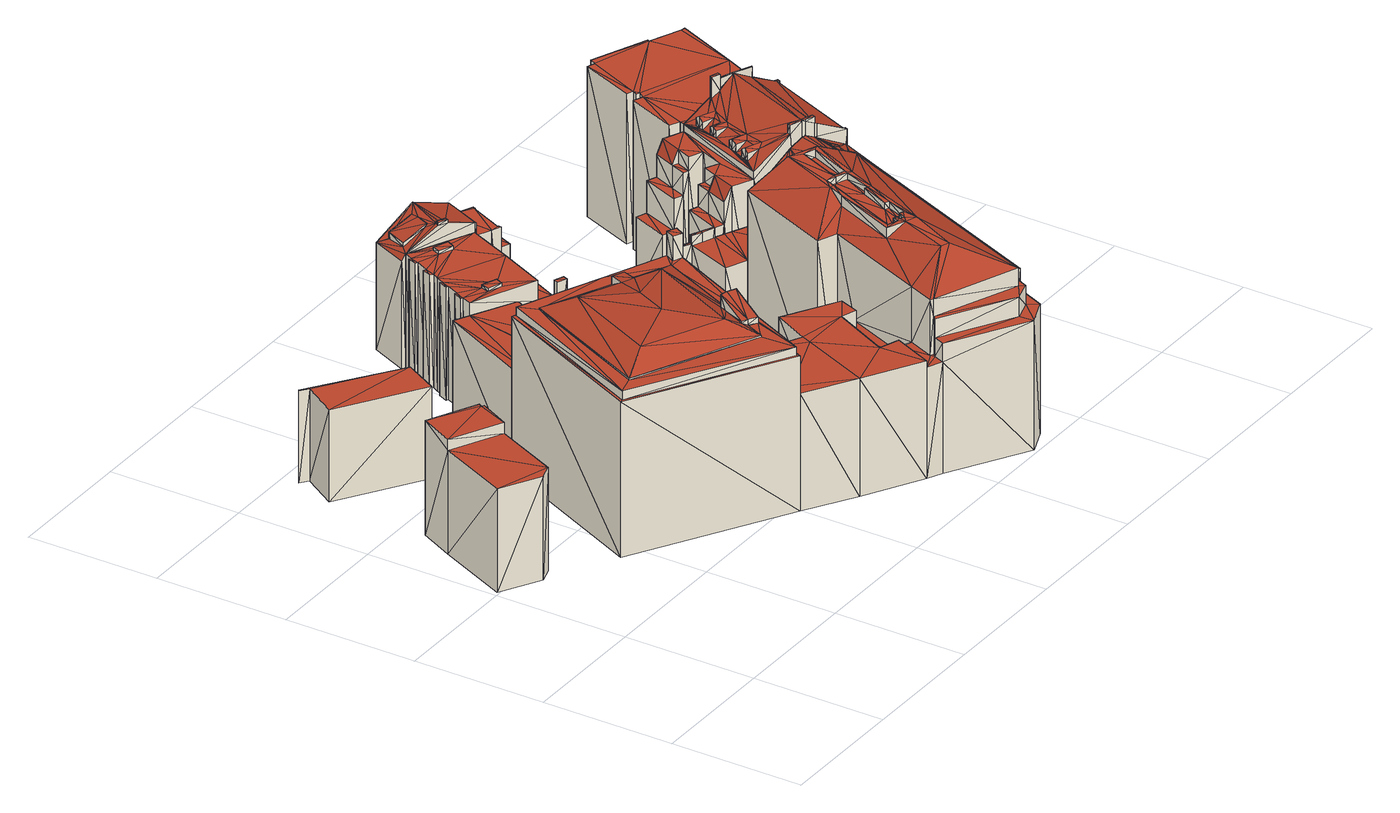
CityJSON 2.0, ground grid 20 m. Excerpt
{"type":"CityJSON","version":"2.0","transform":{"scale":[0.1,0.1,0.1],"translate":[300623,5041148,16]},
"CityObjects":{
"building1":{"type":"Building","geometry":[{"type":"MultiSurface","lod":"2","boundaries":[[[0,1,2]],[[3,2,4]],[[1,5,6]],[[5,7,8]],[[2,1,6]],[[2,6,4]],[[5,8,6]],[[9,10,11]],[[9,11,0]],[[0,11,1]],[[11,5,1]],[[11,12,5]],[[9,0,13]],[[0,2,13]],[[14,13,2]],[[14,2,3]],[[14,3,15]],[[3,4,15]],[[15,4,16]],[[15,16,17]],[[4,6,16]],[[16,6,18]],[[6,8,18]],[[10,17,11]],[[11,17,16]],[[19,18,8]],[[19,8,7]],[[12,19,7]],[[12,7,5]],[[14,15,13]],[[13,15,17]],[[9,13,10]],[[13,17,10]],[[12,18,19]],[[12,16,18]],[[11,16,12]]],"semantics":{"surfaces":[{"type":"GroundSurface"},{"type":"WallSurface"},{"type":"RoofSurface"}],"values":[0,0,0,0,0,0,0,1,1,1,1,1,1,1,1,1,1,1,1,1,1,1,1,1,1,1,1,1,1,2,2,2,2,2,2,2]}}]},
"building2":{"type":"Building","geometry":[{"type":"MultiSurface","lod":"2","boundaries":[[[20,21,22]],[[20,22,23]],[[20,23,24]],[[23,25,24]],[[26,27,22]],[[26,22,21]],[[28,21,20]],[[28,26,21]],[[28,20,29]],[[20,24,29]],[[23,22,27]],[[30,23,27]],[[29,24,31]],[[24,25,31]],[[30,31,25]],[[30,25,23]],[[30,29,31]],[[28,27,26]],[[28,29,30]],[[28,30,27]]],"semantics":{"surfaces":[{"type":"GroundSurface"},{"type":"WallSurface"},{"type":"RoofSurface"}],"values":[0,0,0,0,1,1,1,1,1,1,1,1,1,1,1,1,2,2,2,2]}}]},
"building3":{"type":"Building","geometry":[{"type":"MultiSurface","lod":"2","boundaries":[[[32,33,34]],[[35,33,32]],[[32,34,36]],[[37,38,33]],[[33,38,34]],[[39,35,40]],[[36,34,41]],[[35,32,40]],[[42,36,41]],[[43,44,45]],[[44,46,45]],[[47,45,46]],[[47,46,48]],[[49,50,51]],[[49,52,50]],[[50,53,51]],[[54,51,53]],[[54,53,55]],[[56,55,57]],[[57,55,58]],[[56,54,55]],[[59,52,49]],[[59,60,52]],[[61,60,59]],[[62,63,60]],[[61,62,60]],[[62,56,57]],[[61,56,62]],[[64,65,66]],[[66,65,67]],[[55,66,58]],[[55,64,66]],[[68,67,65]],[[68,69,67]],[[70,71,72]],[[73,74,75]],[[73,75,76]],[[73,76,70]],[[76,71,70]],[[77,60,63]],[[77,63,78]],[[77,69,68]],[[77,78,69]],[[79,80,81]],[[79,82,80]],[[83,81,84]],[[84,81,80]],[[85,44,43]],[[86,85,43]],[[32,36,85]],[[86,32,85]],[[82,32,86]],[[82,40,32]],[[87,82,79]],[[39,40,82]],[[87,39,82]],[[88,89,38]],[[38,89,34]],[[90,33,91]],[[90,37,33]],[[90,88,37]],[[37,88,38]],[[42,85,36]],[[92,85,42]],[[92,41,93]],[[92,42,41]],[[93,34,89]],[[93,41,34]],[[91,47,48]],[[84,91,35]],[[84,47,91]],[[35,91,33]],[[87,83,84]],[[39,84,35]],[[87,84,39]],[[77,94,60]],[[52,95,50]],[[94,52,60]],[[94,95,52]],[[50,95,53]],[[53,95,64]],[[55,53,64]],[[94,75,74]],[[77,75,94]],[[77,68,71]],[[77,76,75]],[[77,71,76]],[[71,68,72]],[[72,68,96]],[[96,65,97]],[[96,68,65]],[[94,98,95]],[[94,99,98]],[[61,54,56]],[[49,51,54]],[[59,49,54]],[[61,59,54]],[[64,97,65]],[[64,95,97]],[[95,98,97]],[[92,44,85]],[[92,93,44]],[[93,89,46]],[[44,93,46]],[[88,48,89]],[[90,48,88]],[[90,91,48]],[[48,46,89]],[[74,72,99]],[[94,74,99]],[[72,96,99]],[[74,70,72]],[[73,70,74]],[[98,96,97]],[[99,96,98]],[[83,79,81]],[[87,79,83]],[[47,66,67]],[[69,43,45]],[[47,67,45]],[[69,45,67]],[[78,86,69]],[[84,78,62]],[[86,43,69]],[[82,86,78]],[[84,62,47]],[[78,63,62]],[[57,66,47]],[[57,58,66]],[[62,57,47]],[[84,80,78]],[[82,78,80]]],"semantics":{"surfaces":[{"type":"GroundSurface"},{"type":"WallSurface"},{"type":"RoofSurface"}],"values":[0,0,0,0,0,0,0,0,0,1,1,1,1,1,1,1,1,1,1,1,1,1,1,1,1,1,1,1,1,1,1,1,1,1,1,1,1,1,1,1,1,1,1,1,1,1,1,1,1,1,1,1,1,1,1,1,1,1,1,1,1,1,1,1,1,1,1,1,1,1,1,1,1,1,1,2,2,2,2,2,2,2,2,2,2,2,2,2,2,2,2,2,2,2,2,2,2,2,2,2,2,2,2,2,2,2,2,2,2,2,2,2,2,2,2,2,2,2,2,2,2,2,2,2,2,2,2,2,2,2,2,2]}}]},
"building4":{"type":"Building","geometry":[{"type":"MultiSurface","lod":"2","boundaries":[[[100,101,102]],[[102,42,103]],[[103,42,104]],[[105,32,101]],[[101,36,42]],[[101,42,102]],[[32,36,101]],[[106,107,108]],[[107,109,108]],[[110,111,106]],[[111,107,106]],[[110,112,111]],[[110,113,112]],[[112,113,114]],[[115,36,116]],[[115,42,36]],[[117,118,32]],[[117,32,105]],[[117,101,119]],[[117,105,101]],[[120,114,109]],[[120,109,116]],[[113,109,114]],[[113,108,109]],[[120,116,36]],[[121,114,120]],[[32,120,36]],[[118,120,32]],[[122,121,120]],[[122,120,119]],[[123,122,119]],[[123,119,100]],[[100,119,101]],[[123,102,124]],[[123,100,102]],[[124,103,125]],[[124,102,103]],[[125,103,104]],[[125,104,126]],[[115,126,42]],[[42,126,104]],[[109,115,116]],[[121,112,114]],[[122,112,121]],[[122,111,112]],[[123,124,122]],[[122,124,107]],[[122,107,111]],[[124,109,107]],[[124,115,109]],[[125,126,115]],[[124,125,115]],[[118,119,120]],[[117,119,118]],[[110,106,113]],[[113,106,108]]],"semantics":{"surfaces":[{"type":"GroundSurface"},{"type":"WallSurface"},{"type":"RoofSurface"}],"values":[0,0,0,0,0,0,0,1,1,1,1,1,1,1,1,1,1,1,1,1,1,1,1,1,1,1,1,1,1,1,1,1,1,1,1,1,1,1,1,1,1,2,2,2,2,2,2,2,2,2,2,2,2,2,2,2]}}]},
"building5":{"type":"Building","geometry":[{"type":"MultiSurface","lod":"2","boundaries":[[[127,128,37]],[[128,38,37]],[[129,128,130]],[[131,37,33]],[[127,37,131]],[[132,129,130]],[[133,127,134]],[[135,127,133]],[[130,128,127]],[[136,135,133]],[[136,137,135]],[[135,130,127]],[[138,139,140]],[[138,140,141]],[[142,143,132]],[[132,143,129]],[[142,130,144]],[[142,132,130]],[[145,139,138]],[[136,133,139]],[[145,136,139]],[[139,134,146]],[[139,133,134]],[[147,131,33]],[[147,33,148]],[[149,148,37]],[[37,148,33]],[[146,134,127]],[[146,127,150]],[[141,140,151]],[[140,150,151]],[[151,150,147]],[[150,131,147]],[[150,127,131]],[[152,153,137]],[[137,153,135]],[[145,152,136]],[[136,152,137]],[[153,144,135]],[[135,144,130]],[[149,38,154]],[[149,37,38]],[[155,154,128]],[[128,154,38]],[[143,155,129]],[[129,155,128]],[[147,148,149]],[[151,147,149]],[[141,151,156]],[[156,151,149]],[[155,149,154]],[[156,149,155]],[[144,156,155]],[[142,144,143]],[[153,156,144]],[[153,141,156]],[[145,138,153]],[[153,138,141]],[[143,144,155]],[[145,153,152]],[[139,150,140]],[[139,146,150]]],"semantics":{"surfaces":[{"type":"GroundSurface"},{"type":"WallSurface"},{"type":"RoofSurface"}],"values":[0,0,0,0,0,0,0,0,0,0,0,0,1,1,1,1,1,1,1,1,1,1,1,1,1,1,1,1,1,1,1,1,1,1,1,1,1,1,1,1,1,1,1,1,1,1,2,2,2,2,2,2,2,2,2,2,2,2,2,2,2,2]}}]},
"building6":{"type":"Building","geometry":[{"type":"MultiSurface","lod":"2","boundaries":[[[157,40,158]],[[40,32,158]],[[159,160,161]],[[159,161,162]],[[163,162,164]],[[164,162,161]],[[165,163,164]],[[166,163,165]],[[166,165,159]],[[165,160,159]],[[167,168,40]],[[40,168,32]],[[157,167,40]],[[169,167,157]],[[169,158,170]],[[169,157,158]],[[170,32,168]],[[170,158,32]],[[166,162,163]],[[166,159,162]],[[169,170,160]],[[160,170,168]],[[169,165,167]],[[167,164,168]],[[169,160,165]],[[160,168,161]],[[167,165,164]],[[164,161,168]]],"semantics":{"surfaces":[{"type":"GroundSurface"},{"type":"WallSurface"},{"type":"RoofSurface"}],"values":[0,0,1,1,1,1,1,1,1,1,1,1,1,1,1,1,1,1,2,2,2,2,2,2,2,2,2,2]}}]},
"building7":{"type":"Building","geometry":[{"type":"MultiSurface","lod":"2","boundaries":[[[171,172,173]],[[174,175,176]],[[174,177,178]],[[179,180,181]],[[182,171,180]],[[171,178,172]],[[179,181,183]],[[174,176,177]],[[182,180,179]],[[184,174,178]],[[182,179,185]],[[182,184,171]],[[176,186,187]],[[188,184,182]],[[188,189,184]],[[184,178,171]],[[190,191,175]],[[192,193,190]],[[194,195,192]],[[176,175,186]],[[192,195,193]],[[190,193,196]],[[190,196,191]],[[196,102,197]],[[196,197,191]],[[191,197,198]],[[191,198,199]],[[174,190,175]],[[200,201,202]],[[200,203,201]],[[204,202,201]],[[204,201,205]],[[206,207,208]],[[208,207,209]],[[210,206,211]],[[211,206,208]],[[212,213,214]],[[214,213,215]],[[212,214,216]],[[214,217,216]],[[213,218,215]],[[213,219,218]],[[216,217,219]],[[217,218,219]],[[220,221,200]],[[221,203,200]],[[220,204,221]],[[221,204,205]],[[222,199,223]],[[222,191,199]],[[223,198,224]],[[223,199,198]],[[225,224,197]],[[197,224,198]],[[226,191,222]],[[226,175,191]],[[227,193,195]],[[227,228,193]],[[228,209,196]],[[228,196,193]],[[207,229,209]],[[209,102,196]],[[209,229,102]],[[194,227,195]],[[230,227,194]],[[230,192,231]],[[230,194,192]],[[231,190,232]],[[231,192,190]],[[233,234,189]],[[189,234,184]],[[188,233,189]],[[235,233,188]],[[184,236,174]],[[234,236,184]],[[236,232,174]],[[174,232,190]],[[235,182,211]],[[235,188,182]],[[210,211,237]],[[211,185,237]],[[211,182,185]],[[238,173,239]],[[238,171,173]],[[239,172,240]],[[239,173,172]],[[179,183,241]],[[242,179,241]],[[241,181,243]],[[241,183,181]],[[237,179,242]],[[237,185,179]],[[244,243,180]],[[180,243,181]],[[244,180,171]],[[244,171,238]],[[245,240,178]],[[178,240,172]],[[245,178,177]],[[245,177,246]],[[246,176,247]],[[246,177,176]],[[247,187,248]],[[247,176,187]],[[248,186,249]],[[248,187,186]],[[226,249,186]],[[226,186,175]],[[225,102,229]],[[225,197,102]],[[204,200,202]],[[220,200,204]],[[230,231,227]],[[231,228,227]],[[212,216,213]],[[213,216,219]],[[208,209,232]],[[234,208,236]],[[235,211,234]],[[231,232,228]],[[235,234,233]],[[236,208,232]],[[232,209,228]],[[211,208,234]],[[206,246,221]],[[206,215,246]],[[206,221,207]],[[210,215,206]],[[207,205,229]],[[210,237,214]],[[221,247,203]],[[215,218,245]],[[221,246,247]],[[218,244,238]],[[203,226,222]],[[210,214,215]],[[218,238,245]],[[215,245,246]],[[207,221,205]],[[201,225,229]],[[203,247,226]],[[203,222,225]],[[218,242,244]],[[217,242,218]],[[217,237,242]],[[203,225,201]],[[214,237,217]],[[205,201,229]],[[238,240,245]],[[238,239,240]],[[242,243,244]],[[222,223,224]],[[247,248,249]],[[242,241,243]],[[247,249,226]],[[222,224,225]]],"semantics":{"surfaces":[{"type":"GroundSurface"},{"type":"WallSurface"},{"type":"RoofSurface"}],"values":[0,0,0,0,0,0,0,0,0,0,0,0,0,0,0,0,0,0,0,0,0,0,0,0,0,0,0,0,1,1,1,1,1,1,1,1,1,1,1,1,1,1,1,1,1,1,1,1,1,1,1,1,1,1,1,1,1,1,1,1,1,1,1,1,1,1,1,1,1,1,1,1,1,1,1,1,1,1,1,1,1,1,1,1,1,1,1,1,1,1,1,1,1,1,1,1,1,1,1,1,1,1,1,1,1,1,1,1,1,1,2,2,2,2,2,2,2,2,2,2,2,2,2,2,2,2,2,2,2,2,2,2,2,2,2,2,2,2,2,2,2,2,2,2,2,2,2,2,2,2,2,2,2,2,2,2]}}]},
"building8":{"type":"Building","geometry":[{"type":"MultiSurface","lod":"2","boundaries":[[[195,250,193]],[[193,250,251]],[[252,253,195]],[[253,250,195]],[[254,255,256]],[[255,257,256]],[[258,259,260]],[[261,258,260]],[[262,260,263]],[[262,263,264]],[[263,260,259]],[[265,266,261]],[[265,267,268]],[[265,268,266]],[[266,258,261]],[[256,257,269]],[[256,269,270]],[[269,271,270]],[[272,273,274]],[[254,273,272]],[[254,272,255]],[[275,262,264]],[[265,262,275]],[[265,275,267]],[[273,270,274]],[[274,270,271]],[[276,277,252]],[[252,277,253]],[[252,195,227]],[[276,252,227]],[[278,251,279]],[[278,193,251]],[[227,193,278]],[[227,195,193]],[[279,251,250]],[[279,250,280]],[[277,280,253]],[[253,280,250]],[[254,270,273]],[[254,256,270]],[[276,257,255]],[[276,227,257]],[[276,255,272]],[[257,275,269]],[[257,267,275]],[[267,227,268]],[[257,227,267]],[[276,272,277]],[[278,279,280]],[[278,259,258]],[[263,259,280]],[[278,280,259]],[[266,278,258]],[[227,278,266]],[[277,274,271]],[[271,264,280]],[[277,272,274]],[[269,275,264]],[[277,271,280]],[[269,264,271]],[[264,263,280]],[[268,227,266]],[[265,261,262]],[[262,261,260]]],"semantics":{"surfaces":[{"type":"GroundSurface"},{"type":"WallSurface"},{"type":"RoofSurface"}],"values":[0,0,0,0,1,1,1,1,1,1,1,1,1,1,1,1,1,1,1,1,1,1,1,1,1,1,1,1,1,1,1,1,1,1,1,1,1,1,2,2,2,2,2,2,2,2,2,2,2,2,2,2,2,2,2,2,2,2,2,2,2,2,2,2]}}]},
"building9":{"type":"Building","geometry":[{"type":"MultiSurface","lod":"2","boundaries":[[[281,253,252]],[[157,39,40]],[[281,282,253]],[[282,157,253]],[[282,39,157]],[[169,157,40]],[[169,40,167]],[[283,253,284]],[[283,252,253]],[[284,157,169]],[[284,253,157]],[[285,40,39]],[[285,167,40]],[[286,285,282]],[[282,285,39]],[[287,252,283]],[[287,281,252]],[[281,286,282]],[[287,286,281]],[[287,283,284]],[[287,284,286]],[[286,284,169]],[[169,167,285]],[[286,169,285]]],"semantics":{"surfaces":[{"type":"GroundSurface"},{"type":"WallSurface"},{"type":"RoofSurface"}],"values":[0,0,0,0,0,1,1,1,1,1,1,1,1,1,1,1,1,1,1,2,2,2,2,2]}}]},
"building10":{"type":"Building","geometry":[{"type":"MultiSurface","lod":"2","boundaries":[[[288,185,289]],[[289,185,290]],[[182,185,288]],[[291,182,288]],[[292,293,291]],[[291,188,182]],[[293,188,291]],[[294,295,293]],[[293,295,296]],[[296,297,188]],[[293,296,188]],[[298,299,300]],[[298,300,301]],[[302,303,304]],[[305,303,302]],[[306,307,308]],[[309,307,306]],[[310,311,307]],[[311,308,307]],[[312,309,306]],[[312,306,313]],[[314,315,316]],[[314,317,315]],[[318,299,298]],[[305,302,318]],[[319,320,321]],[[319,321,322]],[[319,322,323]],[[324,325,326]],[[325,323,322]],[[324,323,325]],[[327,324,326]],[[328,320,319]],[[303,301,300]],[[303,300,304]],[[304,300,237]],[[182,237,185]],[[329,304,237]],[[329,237,182]],[[330,331,297]],[[297,331,188]],[[317,329,315]],[[331,315,188]],[[188,315,182]],[[315,329,182]],[[185,332,290]],[[237,332,185]],[[310,330,311]],[[311,330,297]],[[311,297,296]],[[333,334,294]],[[294,334,295]],[[333,293,313]],[[333,294,293]],[[335,313,292]],[[335,312,313]],[[292,313,293]],[[334,311,295]],[[295,311,296]],[[335,291,316]],[[335,292,291]],[[314,316,336]],[[316,291,288]],[[316,288,336]],[[288,289,337]],[[336,288,337]],[[337,289,332]],[[289,290,332]],[[299,237,300]],[[325,322,237]],[[321,337,322]],[[299,325,237]],[[337,237,322]],[[336,320,328]],[[336,327,299]],[[336,328,327]],[[299,326,325]],[[327,326,299]],[[320,337,321]],[[336,337,320]],[[329,302,304]],[[314,302,329]],[[336,318,302]],[[314,336,302]],[[305,318,303]],[[303,318,301]],[[318,298,301]],[[306,308,311]],[[313,306,311]],[[333,313,334]],[[313,311,334]],[[335,309,312]],[[309,316,331]],[[309,331,307]],[[330,307,331]],[[316,315,331]],[[310,307,330]],[[335,316,309]],[[314,329,317]],[[324,319,323]],[[328,319,327]],[[327,319,324]],[[336,299,318]],[[337,332,237]]],"semantics":{"surfaces":[{"type":"GroundSurface"},{"type":"WallSurface"},{"type":"RoofSurface"}],"values":[0,0,0,0,0,0,0,0,0,0,0,1,1,1,1,1,1,1,1,1,1,1,1,1,1,1,1,1,1,1,1,1,1,1,1,1,1,1,1,1,1,1,1,1,1,1,1,1,1,1,1,1,1,1,1,1,1,1,1,1,1,1,1,1,1,1,1,1,2,2,2,2,2,2,2,2,2,2,2,2,2,2,2,2,2,2,2,2,2,2,2,2,2,2,2,2,2,2,2,2,2,2,2,2]}}]},
"building11":{"type":"Building","geometry":[{"type":"MultiSurface","lod":"2","boundaries":[[[338,339,340]],[[341,137,136]],[[338,342,132]],[[338,132,137]],[[338,340,342]],[[132,342,129]],[[338,341,343]],[[338,137,341]],[[344,343,345]],[[346,344,345]],[[347,348,338]],[[345,343,349]],[[347,343,344]],[[347,338,343]],[[350,344,351]],[[350,347,344]],[[352,346,353]],[[353,354,355]],[[353,356,354]],[[346,345,353]],[[353,345,356]],[[357,358,359]],[[359,358,360]],[[361,362,363]],[[361,364,362]],[[365,366,367]],[[367,368,369]],[[366,370,367]],[[367,370,368]],[[371,366,365]],[[372,373,374]],[[374,373,375]],[[376,377,378]],[[376,379,377]],[[378,377,380]],[[378,380,381]],[[382,383,384]],[[382,385,383]],[[386,385,382]],[[387,388,389]],[[389,388,390]],[[391,389,392]],[[391,387,389]],[[393,384,383]],[[394,395,343]],[[343,395,349]],[[356,349,395]],[[356,345,349]],[[396,397,338]],[[338,397,339]],[[397,398,339]],[[339,398,340]],[[399,400,396]],[[399,396,348]],[[396,400,401]],[[348,396,338]],[[350,399,347]],[[347,399,348]],[[352,402,351]],[[402,371,351]],[[351,371,365]],[[352,351,346]],[[346,351,344]],[[363,362,403]],[[362,132,129]],[[362,129,403]],[[404,137,405]],[[404,136,137]],[[405,132,362]],[[405,137,132]],[[406,403,129]],[[406,129,342]],[[398,407,406]],[[398,406,340]],[[340,406,342]],[[408,136,404]],[[408,341,136]],[[409,361,370]],[[361,368,370]],[[408,361,409]],[[408,364,361]],[[394,343,408]],[[343,341,408]],[[394,408,409]],[[410,411,412]],[[412,411,413]],[[410,414,415]],[[410,412,414]],[[416,390,388]],[[416,417,390]],[[415,414,417]],[[415,417,416]],[[372,379,376]],[[372,374,379]],[[381,413,411]],[[381,380,413]],[[418,375,373]],[[418,419,375]],[[420,419,418]],[[421,420,418]],[[422,420,421]],[[423,422,421]],[[357,424,425]],[[357,359,424]],[[425,426,427]],[[425,424,426]],[[358,427,360]],[[360,427,426]],[[428,391,392]],[[428,392,429]],[[423,428,429]],[[423,429,422]],[[401,430,431]],[[400,430,401]],[[430,432,431]],[[431,432,433]],[[434,406,407]],[[435,434,407]],[[367,435,436]],[[367,369,435]],[[369,434,435]],[[432,436,435]],[[432,435,433]],[[352,353,402]],[[402,353,437]],[[353,355,437]],[[402,438,439]],[[402,437,438]],[[402,439,371]],[[371,439,440]],[[355,354,358]],[[387,382,388]],[[382,384,388]],[[416,388,384]],[[421,373,372]],[[411,416,393]],[[411,415,416]],[[393,441,440]],[[439,393,440]],[[421,418,373]],[[410,415,411]],[[438,372,439]],[[376,381,439]],[[438,421,372]],[[372,376,439]],[[381,411,393]],[[376,378,381]],[[439,381,393]],[[393,416,384]],[[423,421,438]],[[354,391,427]],[[358,354,427]],[[427,391,428]],[[423,427,428]],[[355,357,425]],[[425,427,423]],[[437,425,423]],[[355,358,357]],[[355,425,437]],[[437,423,438]],[[387,386,382]],[[391,386,387]],[[354,386,391]],[[351,365,400]],[[432,367,436]],[[400,365,430]],[[350,351,400]],[[350,400,399]],[[365,367,432]],[[430,365,432]],[[405,362,364]],[[408,404,405]],[[408,405,364]],[[368,363,403]],[[434,368,403]],[[361,363,368]],[[369,368,434]],[[434,403,406]],[[440,441,366]],[[371,440,366]],[[441,370,366]],[[441,409,370]],[[383,409,441]],[[383,394,409]],[[385,394,383]],[[393,383,441]],[[389,390,375]],[[429,392,389]],[[429,389,419]],[[414,390,417]],[[377,412,380]],[[380,412,413]],[[422,429,419]],[[377,414,412]],[[375,414,377]],[[422,419,420]],[[374,377,379]],[[374,375,377]],[[375,390,414]],[[419,389,375]],[[360,426,424]],[[359,360,424]],[[354,356,386]],[[386,356,395]],[[385,395,394]],[[386,395,385]],[[433,435,407]],[[431,433,398]],[[398,433,407]],[[396,401,431]],[[396,431,397]],[[397,431,398]]],"semantics":{"surfaces":[{"type":"GroundSurface"},{"type":"WallSurface"},{"type":"RoofSurface"}],"values":[0,0,0,0,0,0,0,0,0,0,0,0,0,0,1,1,1,1,1,1,1,1,1,1,1,1,1,1,1,1,1,1,1,1,1,1,1,1,1,1,1,1,1,1,1,1,1,1,1,1,1,1,1,1,1,1,1,1,1,1,1,1,1,1,1,1,1,1,1,1,1,1,1,1,1,1,1,1,1,1,1,1,1,1,1,1,1,1,1,1,1,1,1,1,1,1,1,1,1,1,1,1,1,1,1,1,1,1,1,1,1,1,1,1,1,1,1,1,1,1,1,1,1,2,2,2,2,2,2,2,2,2,2,2,2,2,2,2,2,2,2,2,2,2,2,2,2,2,2,2,2,2,2,2,2,2,2,2,2,2,2,2,2,2,2,2,2,2,2,2,2,2,2,2,2,2,2,2,2,2,2,2,2,2,2,2,2,2,2,2,2,2,2,2,2,2,2,2,2,2,2,2,2,2,2,2,2,2,2,2,2,2]}}]},
"building12":{"type":"Building","geometry":[{"type":"MultiSurface","lod":"2","boundaries":[[[442,443,444]],[[444,445,446]],[[447,448,443]],[[445,281,446]],[[449,448,447]],[[443,445,444]],[[449,450,448]],[[447,443,442]],[[451,281,452]],[[451,446,281]],[[453,281,445]],[[453,452,281]],[[454,453,443]],[[443,453,445]],[[454,455,453]],[[456,448,450]],[[456,457,448]],[[457,454,448]],[[448,454,443]],[[457,458,454]],[[459,446,451]],[[459,444,446]],[[460,459,461]],[[442,444,459]],[[460,442,459]],[[462,447,463]],[[462,449,447]],[[463,460,464]],[[447,442,460]],[[463,447,460]],[[462,456,450]],[[462,450,449]],[[460,454,458]],[[464,460,458]],[[461,453,455]],[[461,459,453]],[[459,451,453]],[[453,451,452]],[[460,461,454]],[[454,461,455]],[[462,463,457]],[[462,457,456]],[[463,458,457]],[[463,464,458]]],"semantics":{"surfaces":[{"type":"GroundSurface"},{"type":"WallSurface"},{"type":"RoofSurface"}],"values":[0,0,0,0,0,0,0,0,1,1,1,1,1,1,1,1,1,1,1,1,1,1,1,1,1,1,1,1,1,1,1,1,1,1,1,1,2,2,2,2,2,2,2,2]}}]},
"building13":{"type":"Building","geometry":[{"type":"MultiSurface","lod":"2","boundaries":[[[465,466,347]],[[465,347,346]],[[450,345,467]],[[346,345,468]],[[450,467,443]],[[469,345,450]],[[470,345,469]],[[468,345,470]],[[346,468,471]],[[472,346,471]],[[465,346,472]],[[473,465,472]],[[347,344,346]],[[474,475,473]],[[475,465,473]],[[476,477,478]],[[479,478,480]],[[479,476,478]],[[479,481,482]],[[479,480,481]],[[482,481,477]],[[483,484,485]],[[483,486,484]],[[487,484,488]],[[487,485,484]],[[489,488,490]],[[489,487,488]],[[489,486,483]],[[489,490,486]],[[474,491,475]],[[492,491,474]],[[492,473,493]],[[492,474,473]],[[493,494,495]],[[493,472,494]],[[493,473,472]],[[494,496,497]],[[494,471,496]],[[494,472,471]],[[498,450,499]],[[450,443,499]],[[500,450,498]],[[500,469,450]],[[501,469,500]],[[501,470,469]],[[502,470,501]],[[502,468,470]],[[496,503,504]],[[503,468,502]],[[496,471,503]],[[471,468,503]],[[504,503,505]],[[491,494,506]],[[475,506,465]],[[491,506,475]],[[491,495,494]],[[507,347,466]],[[507,350,347]],[[465,507,466]],[[506,507,465]],[[508,346,509]],[[346,344,509]],[[350,344,347]],[[350,509,344]],[[510,511,512]],[[512,513,514]],[[510,512,514]],[[515,511,510]],[[516,514,517]],[[517,514,513]],[[518,514,516]],[[519,520,345]],[[345,520,467]],[[508,521,522]],[[346,523,345]],[[522,524,523]],[[508,523,346]],[[523,519,345]],[[508,522,523]],[[499,443,467]],[[499,467,520]],[[505,503,523]],[[505,523,524]],[[479,477,476]],[[479,482,477]],[[487,483,485]],[[489,483,487]],[[492,493,491]],[[491,493,495]],[[506,350,507]],[[506,508,350]],[[494,521,508]],[[494,497,521]],[[506,494,480]],[[506,478,490]],[[494,508,484]],[[488,484,508]],[[477,494,486]],[[478,477,486]],[[478,486,490]],[[480,494,481]],[[506,480,478]],[[506,490,488]],[[481,494,477]],[[494,484,486]],[[506,488,508]],[[350,508,509]],[[497,496,521]],[[515,510,525]],[[525,510,514]],[[526,514,518]],[[525,514,526]],[[496,504,521]],[[504,526,521]],[[521,518,522]],[[518,516,522]],[[521,526,518]],[[504,515,525]],[[504,525,526]],[[504,511,515]],[[504,505,511]],[[511,505,512]],[[516,517,522]],[[523,501,519]],[[498,520,519]],[[498,499,520]],[[500,498,519]],[[503,502,523]],[[502,501,523]],[[501,500,519]],[[522,513,524]],[[512,505,524]],[[512,524,513]],[[522,517,513]]],"semantics":{"surfaces":[{"type":"GroundSurface"},{"type":"WallSurface"},{"type":"RoofSurface"}],"values":[0,0,0,0,0,0,0,0,0,0,0,0,0,0,0,1,1,1,1,1,1,1,1,1,1,1,1,1,1,1,1,1,1,1,1,1,1,1,1,1,1,1,1,1,1,1,1,1,1,1,1,1,1,1,1,1,1,1,1,1,1,1,1,1,1,1,1,1,1,1,1,1,1,1,1,1,1,1,1,1,1,1,1,2,2,2,2,2,2,2,2,2,2,2,2,2,2,2,2,2,2,2,2,2,2,2,2,2,2,2,2,2,2,2,2,2,2,2,2,2,2,2,2,2,2,2,2,2,2,2,2,2,2,2]}}]},
"building14":{"type":"Building","geometry":[{"type":"MultiSurface","lod":"2","boundaries":[[[527,528,529]],[[530,531,532]],[[530,532,533]],[[534,535,530]],[[534,536,535]],[[528,536,537]],[[527,472,528]],[[538,539,527]],[[527,473,472]],[[537,536,534]],[[471,468,540]],[[528,472,541]],[[538,527,529]],[[528,471,540]],[[528,541,471]],[[528,540,536]],[[540,468,470]],[[540,470,542]],[[530,535,531]],[[542,470,469]],[[542,469,543]],[[543,469,449]],[[543,449,544]],[[469,450,449]],[[544,449,447]],[[493,495,472]],[[493,472,473]],[[545,546,547]],[[546,548,547]],[[545,547,495]],[[495,547,541]],[[495,541,472]],[[547,471,541]],[[547,548,471]],[[549,550,551]],[[470,551,469]],[[549,551,470]],[[551,450,469]],[[551,456,450]],[[552,549,468]],[[468,549,470]],[[553,554,552]],[[548,555,553]],[[471,553,552]],[[548,553,471]],[[471,552,468]],[[556,545,557]],[[557,545,495]],[[556,557,558]],[[559,553,555]],[[560,559,555]],[[558,559,560]],[[561,562,456]],[[562,450,456]],[[561,563,562]],[[562,449,450]],[[564,563,561]],[[563,544,565]],[[543,544,563]],[[564,543,563]],[[566,567,568]],[[540,542,567]],[[566,540,567]],[[567,564,569]],[[542,543,564]],[[567,542,564]],[[565,544,447]],[[565,447,570]],[[562,570,449]],[[449,570,447]],[[571,572,573]],[[573,551,550]],[[573,574,551]],[[564,574,573]],[[569,564,573]],[[575,576,577]],[[575,578,576]],[[577,576,579]],[[576,580,579]],[[581,582,583]],[[582,584,583]],[[585,581,583]],[[586,581,585]],[[586,587,581]],[[588,583,584]],[[589,578,575]],[[590,579,580]],[[591,587,586]],[[592,593,594]],[[594,593,595]],[[593,596,595]],[[592,597,593]],[[598,599,600]],[[598,600,601]],[[602,603,604]],[[605,606,607]],[[607,608,609]],[[607,606,608]],[[609,608,603]],[[608,604,603]],[[610,611,612]],[[613,614,615]],[[615,616,617]],[[615,614,616]],[[617,616,611]],[[616,612,611]],[[618,619,620]],[[618,621,619]],[[622,623,624]],[[624,623,625]],[[623,626,627]],[[623,627,625]],[[626,628,629]],[[630,620,631]],[[631,620,619]],[[632,628,633]],[[628,630,631]],[[628,631,629]],[[632,630,628]],[[634,552,554]],[[634,635,552]],[[636,637,638]],[[636,638,639]],[[598,594,599]],[[568,567,571]],[[567,572,571]],[[640,597,592]],[[534,530,597]],[[640,534,597]],[[635,534,640]],[[635,537,534]],[[632,633,618]],[[633,621,618]],[[641,621,633]],[[641,528,621]],[[621,635,634]],[[528,537,635]],[[528,635,621]],[[642,529,643]],[[642,538,529]],[[624,528,641]],[[622,624,641]],[[643,528,624]],[[643,529,528]],[[597,637,636]],[[637,533,644]],[[530,533,637]],[[597,530,637]],[[645,536,540]],[[645,540,566]],[[645,601,600]],[[645,600,536]],[[536,600,535]],[[596,638,531]],[[531,638,532]],[[596,639,638]],[[638,646,532]],[[600,595,596]],[[535,596,531]],[[600,596,535]],[[647,527,539]],[[647,648,527]],[[538,647,539]],[[642,647,538]],[[648,493,527]],[[527,493,473]],[[644,533,646]],[[533,532,646]],[[556,558,546]],[[546,558,548]],[[556,546,545]],[[558,555,548]],[[558,560,555]],[[574,456,551]],[[574,561,456]],[[564,561,574]],[[571,550,549]],[[571,573,550]],[[563,565,570]],[[563,570,562]],[[649,585,588]],[[588,585,583]],[[591,586,585]],[[649,591,585]],[[590,577,579]],[[650,577,590]],[[650,589,577]],[[589,575,577]],[[602,609,603]],[[651,609,602]],[[605,607,609]],[[651,605,609]],[[610,617,611]],[[652,617,610]],[[613,615,617]],[[652,613,617]],[[648,643,624]],[[642,643,648]],[[642,648,647]],[[648,495,493]],[[648,625,495]],[[625,627,495]],[[648,624,625]],[[627,558,557]],[[627,557,495]],[[627,626,558]],[[630,618,620]],[[632,618,630]],[[626,633,628]],[[641,633,626]],[[622,641,626]],[[622,626,623]],[[640,594,598]],[[640,592,594]],[[637,646,638]],[[637,644,646]],[[593,636,639]],[[597,636,593]],[[593,639,596]],[[600,594,595]],[[599,594,600]],[[567,569,572]],[[572,569,573]],[[552,571,549]],[[566,568,571]],[[645,598,601]],[[635,566,552]],[[635,645,566]],[[635,640,598]],[[635,598,645]],[[566,571,552]],[[626,649,558]],[[626,652,649]],[[553,590,554]],[[634,554,587]],[[626,631,652]],[[558,649,559]],[[621,634,605]],[[559,649,650]],[[631,651,652]],[[591,612,587]],[[610,612,591]],[[590,580,554]],[[559,650,590]],[[605,634,606]],[[602,604,614]],[[631,619,651]],[[588,584,589]],[[602,614,613]],[[589,584,578]],[[619,605,651]],[[634,587,612]],[[652,610,649]],[[649,588,650]],[[559,590,553]],[[610,591,649]],[[651,613,652]],[[588,589,650]],[[651,602,613]],[[584,554,578]],[[621,605,619]],[[634,614,604]],[[606,634,608]],[[634,616,614]],[[581,554,582]],[[634,612,616]],[[634,604,608]],[[587,554,581]],[[576,554,580]],[[578,554,576]],[[626,629,631]],[[582,554,584]]],"semantics":{"surfaces":[{"type":"GroundSurface"},{"type":"WallSurface"},{"type":"RoofSurface"}],"values":[0,0,0,0,0,0,0,0,0,0,0,0,0,0,0,0,0,0,0,0,0,0,0,0,0,1,1,1,1,1,1,1,1,1,1,1,1,1,1,1,1,1,1,1,1,1,1,1,1,1,1,1,1,1,1,1,1,1,1,1,1,1,1,1,1,1,1,1,1,1,1,1,1,1,1,1,1,1,1,1,1,1,1,1,1,1,1,1,1,1,1,1,1,1,1,1,1,1,1,1,1,1,1,1,1,1,1,1,1,1,1,1,1,1,1,1,1,1,1,1,1,1,1,1,1,1,1,1,1,1,1,1,1,1,1,1,1,1,1,1,1,1,1,1,1,1,1,1,1,1,1,1,1,1,1,1,1,1,1,1,1,1,1,1,1,1,1,1,2,2,2,2,2,2,2,2,2,2,2,2,2,2,2,2,2,2,2,2,2,2,2,2,2,2,2,2,2,2,2,2,2,2,2,2,2,2,2,2,2,2,2,2,2,2,2,2,2,2,2,2,2,2,2,2,2,2,2,2,2,2,2,2,2,2,2,2,2,2,2,2,2,2,2,2,2,2,2,2,2,2,2,2,2,2,2,2,2,2,2,2,2,2,2,2,2,2,2,2,2,2,2,2]}}]},
"building15":{"type":"Building","geometry":[{"type":"MultiSurface","lod":"2","boundaries":[[[653,654,655]],[[656,655,657]],[[654,658,655]],[[659,660,654]],[[653,661,662]],[[653,655,661]],[[663,653,662]],[[661,655,656]],[[664,659,653]],[[659,654,653]],[[665,659,664]],[[660,666,667]],[[660,668,666]],[[659,529,528]],[[659,528,660]],[[528,537,668]],[[528,668,660]],[[669,668,537]],[[669,537,634]],[[663,670,653]],[[671,670,663]],[[671,662,672]],[[671,663,662]],[[673,653,670]],[[673,664,653]],[[674,664,673]],[[674,665,664]],[[665,675,659]],[[674,675,665]],[[659,676,529]],[[675,676,659]],[[676,528,529]],[[676,677,528]],[[528,678,537]],[[678,634,537]],[[677,678,528]],[[679,654,680]],[[654,660,680]],[[680,667,681]],[[680,660,667]],[[681,666,682]],[[681,667,666]],[[669,682,668]],[[668,682,666]],[[672,662,661]],[[672,661,683]],[[684,656,657]],[[684,657,685]],[[686,685,655]],[[655,685,657]],[[683,656,684]],[[683,661,656]],[[686,655,687]],[[655,658,687]],[[679,687,654]],[[654,687,658]],[[678,669,634]],[[675,677,676]],[[680,681,682]],[[680,682,669]],[[678,680,669]],[[677,680,678]],[[675,680,677]],[[675,679,680]],[[684,685,686]],[[670,683,686]],[[683,684,686]],[[679,686,687]],[[675,670,679]],[[670,672,683]],[[674,673,675]],[[673,670,675]],[[671,672,670]],[[670,686,679]]],"semantics":{"surfaces":[{"type":"GroundSurface"},{"type":"WallSurface"},{"type":"RoofSurface"}],"values":[0,0,0,0,0,0,0,0,0,0,0,0,0,0,0,0,0,1,1,1,1,1,1,1,1,1,1,1,1,1,1,1,1,1,1,1,1,1,1,1,1,1,1,1,1,1,1,1,1,1,1,1,1,1,1,1,2,2,2,2,2,2,2,2,2,2,2,2,2,2,2,2,2,2]}}]}
},
"vertices":[
[159,519,3],[136,473,3],[155,521,3],[158,526,3],[84,563,3],[92,377,3],[59,512,3],[69,370,3],[9,404,3],[159,519,177],[136,473,177],[136,473,160],[92,377,160],[155,521,177],[158,526,177],[84,563,177],[59,512,160],[59,512,177],[9,404,160],[69,370,160],
[240,685,3],[212,634,3],[89,715,3],[121,766,3],[111,777,3],[109,775,3],[212,634,143],[89,715,143],[240,685,143],[111,777,143],[121,766,143],[109,775,143],
[406,491,9],[397,197,9],[164,310,9],[505,430,9],[290,542,9],[400,195,9],[391,175,9],[512,444,9],[499,451,9],[275,550,9],[291,544,9],[280,546,258],[280,546,245],[170,312,258],[170,312,245],[389,180,258],[389,180,245],[414,313,284],[409,302,265],[393,267,268],[414,313,265],[393,267,265],[401,263,268],[401,263,260],[415,256,267],[415,256,258],[401,263,258],[423,310,285],[423,310,260],[436,303,285],[436,303,258],[423,310,258],[387,233,260],[200,320,260],[387,233,258],[200,320,258],[291,517,260],[291,517,258],[385,464,279],[385,464,266],[375,442,281],[403,456,279],[393,434,281],[395,440,277],[403,456,266],[478,431,260],[478,431,258],[499,451,295],[491,437,258],[491,437,295],[499,451,258],[505,430,295],[505,430,258],[290,542,245],[406,491,258],[512,444,295],[391,175,245],[164,310,245],[400,195,245],[397,197,245],[291,544,245],[275,550,245],[432,416,281],[367,277,281],[312,471,281],[248,332,281],[331,352,291],[352,399,291],
[436,642,9],[389,542,9],[367,673,9],[344,685,9],[278,549,9],[422,528,9],[343,527,274],[343,527,160],[340,520,274],[340,520,160],[357,521,274],[349,524,160],[357,521,160],[354,514,274],[354,514,160],[291,544,162],[290,542,162],[422,528,88],[406,491,88],[389,542,88],[372,506,88],[372,506,159],[389,542,159],[436,642,159],[367,673,162],[344,685,162],[278,549,162],
[471,277,9],[465,130,9],[551,80,9],[547,151,9],[442,294,9],[577,140,9],[543,305,9],[499,331,9],[588,236,9],[623,258,9],[612,228,9],[543,305,188],[543,305,125],[517,251,125],[517,251,188],[577,140,188],[551,80,188],[547,151,188],[623,258,188],[499,331,125],[442,294,184],[397,197,188],[400,195,188],[471,277,125],[471,277,186],[612,228,188],[588,236,188],[391,175,188],[465,130,188],[510,236,188],
[520,497,9],[428,540,9],[453,493,114],[453,493,106],[449,484,106],[449,484,114],[467,476,114],[467,476,106],[471,485,106],[471,485,114],[499,451,106],[406,491,106],[520,497,106],[428,540,106],
[410,768,9],[400,756,9],[406,770,9],[507,694,9],[388,720,9],[394,733,9],[399,744,9],[404,753,9],[424,800,9],[419,787,9],[415,788,9],[525,766,9],[421,802,9],[524,732,9],[429,812,9],[385,721,9],[391,735,9],[550,755,9],[537,727,9],[491,657,9],[380,702,9],[501,652,9],[486,619,9],[509,649,9],[494,616,9],[464,629,9],[373,688,9],[370,689,9],[377,703,9],[409,681,186],[405,669,181],[405,669,186],[409,681,181],[426,661,186],[426,661,181],[496,699,181],[464,629,181],[496,699,150],[464,629,150],[525,766,181],[525,766,150],[479,778,186],[473,766,186],[479,778,181],[473,766,181],[457,787,186],[457,787,181],[452,775,181],[452,775,186],[431,672,186],[431,672,181],[380,702,181],[377,703,181],[370,689,181],[373,688,181],[388,720,181],[494,616,136],[486,619,150],[367,673,181],[509,649,136],[501,652,150],[491,657,150],[537,727,150],[524,732,150],[550,755,150],[507,694,150],[429,812,181],[410,768,181],[406,770,181],[400,756,181],[421,802,181],[424,800,181],[415,788,181],[419,787,181],[404,753,181],[399,744,181],[394,733,181],[391,735,181],[385,721,181],
[448,576,9],[470,626,9],[564,586,9],[541,536,9],[558,586,143],[558,586,136],[531,598,143],[531,598,136],[486,616,136],[481,605,136],[481,605,142],[486,616,142],[495,599,142],[482,605,136],[495,599,136],[500,610,142],[492,614,136],[500,610,136],[497,612,136],[520,573,136],[511,553,143],[511,553,136],[538,542,136],[537,541,143],[537,541,136],[499,608,136],[564,586,136],[541,536,136],[486,619,136],[470,626,136],[448,576,136],
[641,549,9],[579,414,9],[564,586,106],[541,536,106],[512,444,106],[579,414,106],[641,549,106],
[502,847,9],[447,869,9],[423,814,9],[554,824,9],[588,808,9],[587,804,9],[604,798,9],[582,747,9],[565,754,9],[564,749,9],[477,795,213],[477,795,209],[474,790,209],[474,790,213],[490,789,208],[488,784,213],[488,784,208],[490,789,213],[586,805,141],[563,754,175],[563,754,141],[586,805,175],[565,754,175],[565,754,141],[587,804,175],[587,804,141],[554,824,193],[528,765,175],[554,824,175],[528,765,194],[479,794,213],[454,854,189],[454,854,179],[454,853,179],[440,823,183],[440,823,189],[475,808,206],[471,809,202],[475,808,205],[483,827,206],[487,839,205],[525,766,196],[564,749,175],[550,755,175],[423,814,172],[604,798,141],[582,747,141],[588,808,175],[502,847,213],[447,869,172],
[749,63,9],[729,17,9],[689,1,9],[645,252,9],[574,70,9],[659,288,9],[849,378,9],[691,447,9],[851,383,9],[876,367,9],[751,62,9],[631,300,9],[876,367,235],[849,378,235],[851,383,262],[826,392,275],[752,423,292],[795,405,292],[691,447,262],[786,402,292],[768,409,292],[786,402,280],[768,409,280],[596,132,178],[577,140,149],[577,140,178],[596,132,149],[712,40,235],[585,91,262],[585,91,235],[580,93,178],[585,91,178],[580,93,262],[712,40,262],[724,248,292],[718,251,292],[724,248,282],[718,251,282],[712,218,292],[706,221,282],[706,221,292],[712,218,282],[701,210,282],[701,210,292],[704,309,292],[664,214,276],[664,214,292],[704,309,276],[714,333,292],[720,331,292],[673,218,292],[720,331,282],[673,218,282],[726,346,292],[726,346,282],[692,202,292],[659,288,262],[631,300,262],[749,63,206],[729,17,206],[689,1,206],[751,62,235],[734,69,235],[734,69,206],[849,378,262],[551,80,178],[623,258,149],[612,228,149],[574,70,178],[574,70,206],[645,252,149],[596,132,262],[697,218,292],[694,213,292],[697,218,282],[694,213,282],[691,221,282],[691,221,292],[688,212,292],[688,212,282],[736,294,292],[736,294,282],[741,292,282],[741,292,292],[757,334,282],[757,334,292],[760,340,280],[760,340,292],[742,346,280],[742,346,292],[740,341,292],[740,341,282],[718,32,235],[718,32,206],[688,23,235],[688,23,206],[581,86,178],[581,86,206],[581,86,235],[764,331,292],[746,289,292],[709,196,292],[675,124,292],[663,129,292],
[687,534,9],[685,530,9],[669,542,9],[667,539,9],[643,554,9],[703,527,9],[701,523,9],[721,519,9],[719,516,9],[643,554,105],[641,549,105],[667,539,105],[685,530,158],[667,539,158],[719,516,170],[701,523,170],[685,530,170],[669,542,105],[687,534,158],[669,542,158],[721,519,170],[703,527,170],[687,534,170],
[909,433,9],[881,364,9],[659,461,9],[774,490,9],[733,510,9],[743,505,9],[847,461,9],[865,453,9],[910,437,9],[913,436,9],[911,432,9],[879,423,244],[868,427,249],[879,423,243],[881,428,244],[881,428,243],[871,433,249],[871,433,250],[861,409,250],[859,404,249],[859,404,250],[861,409,249],[869,400,244],[869,400,243],[871,404,244],[871,404,243],[911,432,252],[913,436,252],[910,437,252],[865,453,256],[865,453,277],[847,461,262],[852,459,263],[719,516,156],[685,530,156],[733,510,156],[743,505,156],[774,490,156],[784,486,156],[828,468,252],[784,486,215],[909,433,230],[881,364,229],[851,383,249],[849,378,247],[797,465,237],[797,465,228],[789,447,225],[783,432,225],[783,432,237],[811,459,240],[804,423,240],[792,429,230],[806,423,242],[691,447,156],[659,461,156],[826,392,264],[795,405,235],[759,420,156],[759,420,215],[810,448,241],[808,430,242],
[966,575,9],[903,605,9],[962,580,9],[790,651,9],[768,596,9],[737,608,9],[759,663,9],[799,647,9],[777,593,9],[798,584,9],[830,634,9],[970,577,9],[969,573,9],[785,550,9],[852,459,9],[764,560,9],[754,564,9],[723,576,9],[865,453,287],[852,459,287],[852,459,284],[847,461,287],[743,505,225],[733,510,204],[733,510,170],[774,490,225],[828,468,273],[774,490,236],[828,468,287],[867,458,287],[867,458,277],[849,465,287],[830,473,273],[830,473,287],[740,569,170],[721,519,121],[740,569,121],[754,564,170],[723,576,121],[785,550,225],[764,560,204],[764,560,225],[754,564,204],[703,527,121],[756,539,225],[756,539,204],[746,542,204],[746,542,170],[793,521,252],[791,514,240],[791,514,257],[793,521,240],[788,508,252],[788,508,240],[802,541,240],[799,534,240],[799,533,252],[799,533,240],[802,541,256],[804,547,252],[804,547,240],[815,527,252],[810,514,252],[805,501,252],[821,541,252],[790,651,204],[777,619,170],[777,619,204],[768,596,204],[768,596,170],[790,651,170],[786,615,225],[786,615,204],[777,593,204],[777,593,225],[841,594,252],[824,601,252],[824,601,240],[847,608,252],[830,615,240],[830,615,252],[827,608,240],[827,608,257],[831,567,252],[815,574,252],[815,574,241],[836,581,252],[820,587,241],[820,587,252],[817,580,241],[817,580,255],[869,618,295],[867,614,263],[867,614,295],[869,618,263],[931,593,287],[930,591,287],[931,593,271],[930,591,271],[903,603,287],[930,592,271],[880,611,287],[880,611,271],[879,609,295],[879,609,271],[881,614,295],[881,614,287],[830,634,236],[830,634,225],[775,657,170],[775,657,121],[754,602,121],[754,602,170],[799,647,225],[903,605,287],[970,577,252],[962,580,253],[759,663,121],[798,584,225],[737,608,121],[969,573,252],[966,575,252],[824,533,256],[815,504,257],[851,598,257],[838,572,255],
[986,787,9],[865,725,9],[864,734,9],[887,820,9],[854,738,9],[860,727,9],[1000,671,9],[862,718,9],[899,816,9],[903,825,9],[987,790,9],[1033,767,9],[1039,765,9],[818,649,9],[848,724,9],[833,642,9],[833,642,235],[986,787,237],[987,790,237],[903,825,237],[1033,767,237],[1039,765,237],[1000,671,237],[962,580,235],[903,605,235],[869,618,235],[865,725,237],[862,718,235],[848,724,235],[818,649,235],[899,816,237],[887,820,237],[854,738,237],[864,734,237],[860,727,237]
]}
